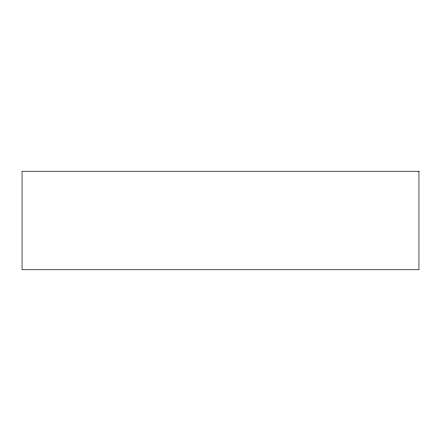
<?xml version="1.0" encoding="UTF-8"?>
<svg xmlns="http://www.w3.org/2000/svg" width="441" height="441" viewBox="0 0 441 441"><rect width="100%" height="100%" fill="white"/><g stroke="black" fill="none" stroke-linecap="round" stroke-linejoin="round"><path stroke-width="0.66" d="M418.95 171.246L22.05 171.246L22.05 269.754L418.95 269.754L418.95 171.246"/></g></svg>
